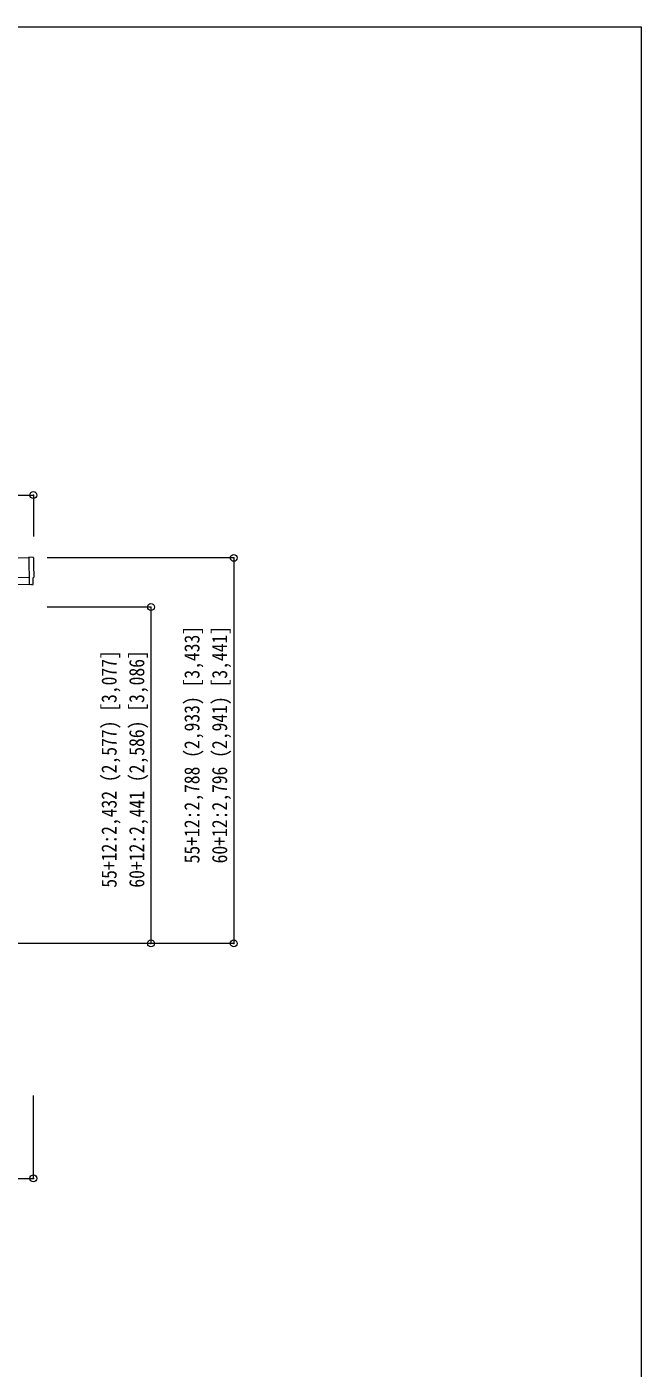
# Model space of a CAD drawing. Units: millimetres, scale not verified. Extents: x -88263 to 14131, y -29850 to 9646.
# Drawn here: x 8984 to 13424, y -54 to 9646 of the extents above; entities that cross this region are included whole.
import ezdxf
from ezdxf.enums import TextEntityAlignment as Align

# ---------------------------------------------------------------- set-up
doc = ezdxf.new("R2010")
doc.units = ezdxf.units.MM
doc.header["$LTSCALE"] = 50
doc.header["$PDMODE"] = 32
doc.header["$PDSIZE"] = 50
for name, color, linetype, lineweight in [('0-2_建具', 4, 'Continuous', 9), ('0-4_設備', 7, 'Continuous', 9), ('0-6_手摺', 5, 'Continuous', 5), ('F-0_ﾚｲﾔ240', 7, 'Continuous', 9)]:
    doc.layers.add(name, color=color, linetype=linetype, lineweight=lineweight)
doc.styles.add('ＭＳ ゴシック', font='')
doc.styles.get('ＭＳ ゴシック').set_extended_font_data('MS Gothic')

msp = doc.modelspace()

# ---------------------------------------------------------------- linework, layer by layer
at = {"layer": '0-2_建具'}
for p, q in [((8997.63, 5804.85), (7762.26, 5787.2)), ((8997.56, 5809.93), (9000.39, 5612.1)), ((9029.15, 5808.73), (8997.56, 5809.93)), ((7764.26, 5647.21), (8999.63, 5664.86)), ((9029.07, 5661.89), (9029.67, 5661.9)), ((9029.74, 5614.87), (9029.07, 5661.89)), ((7764.97, 5597.22), (9000.35, 5614.87)), ((9000.39, 5612.1), (9000.4, 5611.1)), ((9018.61, 5612.26), (9000.4, 5611.1)), ((9019.28, 5611.64), (9018.61, 5612.26)), ((9020.03, 5611.38), (9026.95, 5611.84))]:
    msp.add_line(p, q, dxfattribs=at)
for centre, major_axis, ratio, start_param, end_param in [((9029.04, 5805.73), (3, 0.04), 0.99863, 6.2683889, 7.8016218), ((13795.42, 5803.39), (-4762.89, -68.04), 0.99863, 6.2683889, 6.2976778), ((9029.61, 5666.3), (4.41, 0.06), 0.99863, 4.712389, 6.2976778), ((9019.96, 5612.38), (0.737, -0.68), 0.9974, 4.712389, 5.5252311), ((9026.74, 5614.84), (2.21, -2.04), 0.9974, 5.5252311, 7.0411395)]:
    msp.add_ellipse(centre, major_axis=major_axis, ratio=ratio, start_param=start_param, end_param=end_param, dxfattribs=at)
at = {"layer": '0-4_設備'}
msp.add_line((9129.65, 3017.4), (8437.53, 3017.4), dxfattribs=at)
at = {"layer": '0-6_手摺', "color": 6, "lineweight": 9}
for p, q in [((2321.3, 6259.62), (9030.65, 6259.62)), ((9030.65, 6259.62), (9030.65, 5959.62)), ((10479.65, 5805.29), (9129.65, 5805.29)), ((10479.65, 5805.29), (10479.65, 3017.4)), ((9880.65, 5449.54), (9129.65, 5449.54)), ((9880.65, 5449.54), (9880.65, 3017.4)), ((9880.65, 3017.4), (9129.65, 3017.4)), ((10479.65, 3017.4), (9279.65, 3017.4)), ((9030.65, 1318.4), (9030.65, 1918.4)), ((8375.03, 1318.4), (9030.65, 1318.4))]:
    msp.add_line(p, q, dxfattribs=at)
at = {"layer": '0-6_手摺', "color": 6}
for p in [(9030.65, 6259.62), (10479.65, 5805.29), (9880.65, 5449.54), (9880.65, 3017.4), (10479.65, 3017.4), (9030.65, 1318.4)]:
    msp.add_point(p, dxfattribs=at)
at = {"layer": 'F-0_ﾚｲﾔ240', "color": 5, "lineweight": 5}
for p, q in [((-13975.76, 9645.57), (13424.24, 9645.57)), ((13424.24, 9645.57), (13424.24, -9754.43))]:
    msp.add_line(p, q, dxfattribs=at)

# ---------------------------------------------------------------- texts
at = {"layer": '0-6_手摺', "color": 7, "style": 'ＭＳ ゴシック', "width": 0.85}
for s, p in [('55+12:2,788 (2,933) [3,433]', (10264.65, 3595.99)), ('60+12:2,796 (2,941) [3,441]', (10464.65, 3595.99)), ('55+12:2,432 (2,577) [3,077]', (9665.65, 3420.25)), ('60+12:2,441 (2,586) [3,086]', (9865.65, 3420.25))]:
    msp.add_text(s, height=110, rotation=90, dxfattribs=at).set_placement(p, align=Align.BOTTOM_LEFT)

doc.saveas('drawing.dxf')
